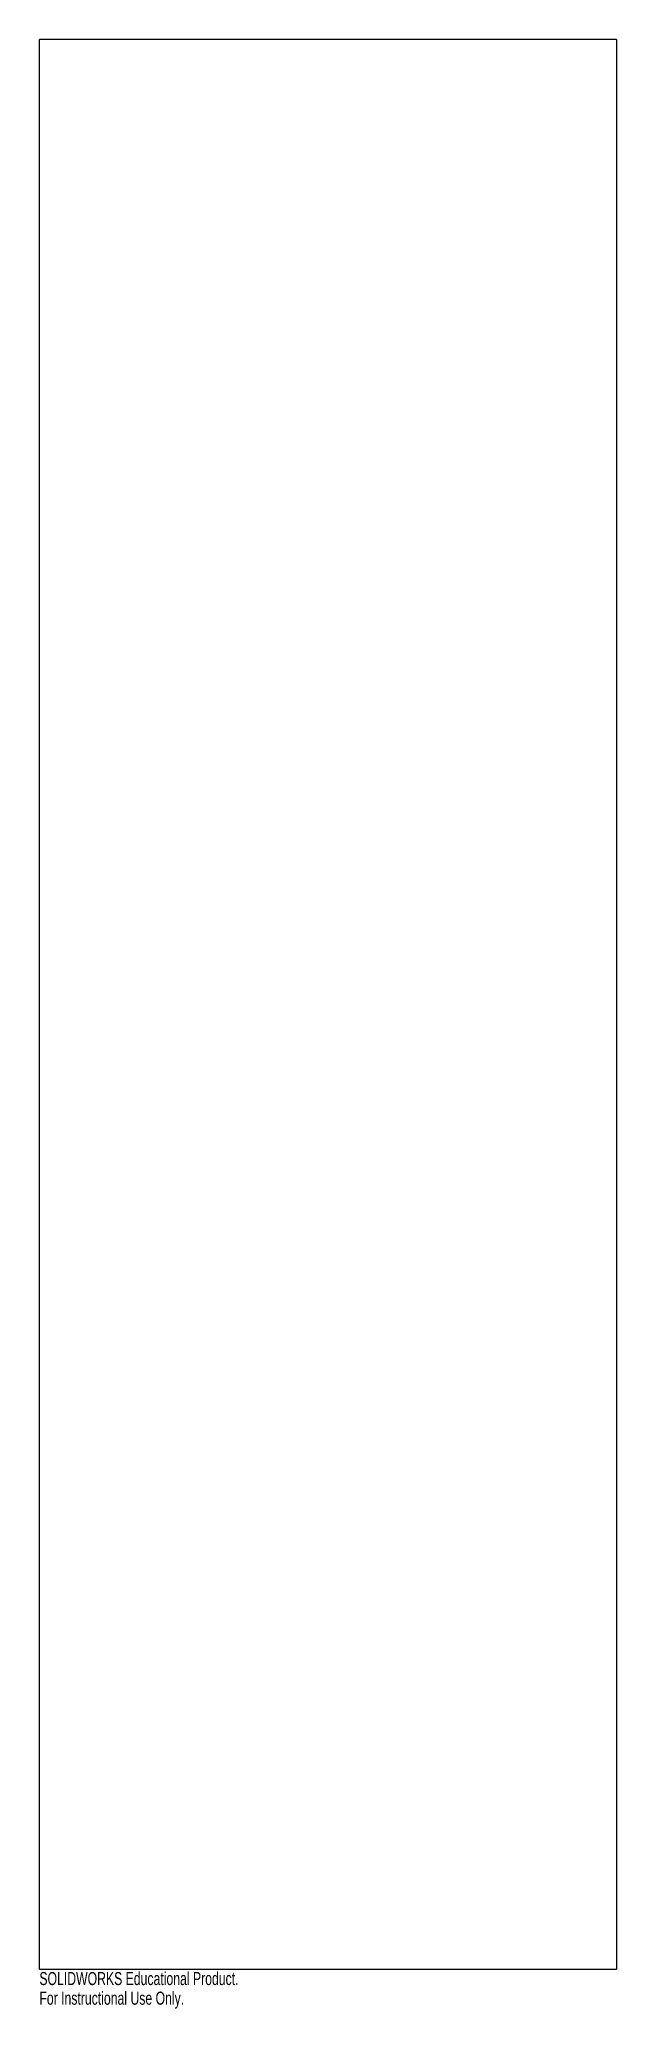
# Model space of a CAD drawing. Header units: inches. Extents: x 34 to 42.4, y -0.6 to 28.1.
import ezdxf

# ---------------------------------------------------------------- set-up
doc = ezdxf.new("R2010")
doc.units = ezdxf.units.IN
doc.header["$MEASUREMENT"] = 0
doc.styles.add('SLDTEXTSTYLE0', font='TXT', dxfattribs={"width": 0.7})

msp = doc.modelspace()

# ---------------------------------------------------------------- linework, layer by layer
at = {"color": 7, "linetype": 'Continuous', "lineweight": 25}
for p, q in [((42.41, 28.121), (34, 28.121)), ((34, 0), (34, 28.121)), ((42.41, 28.121), (42.41, 0)), ((34, 0), (42.41, 0))]:
    msp.add_line(p, q, dxfattribs=at)

# ---------------------------------------------------------------- texts
at = {"color": 7, "linetype": 'Continuous', "char_height": 0.1903, "attachment_point": 1, "style": 'SLDTEXTSTYLE0'}
for s, insert in [('SOLIDWORKS Educational Product.', (34, -0.04)), ('For Instructional Use Only.', (34, -0.326))]:
    msp.add_mtext(s, dxfattribs=dict(at, insert=insert))

doc.saveas('drawing.dxf')
